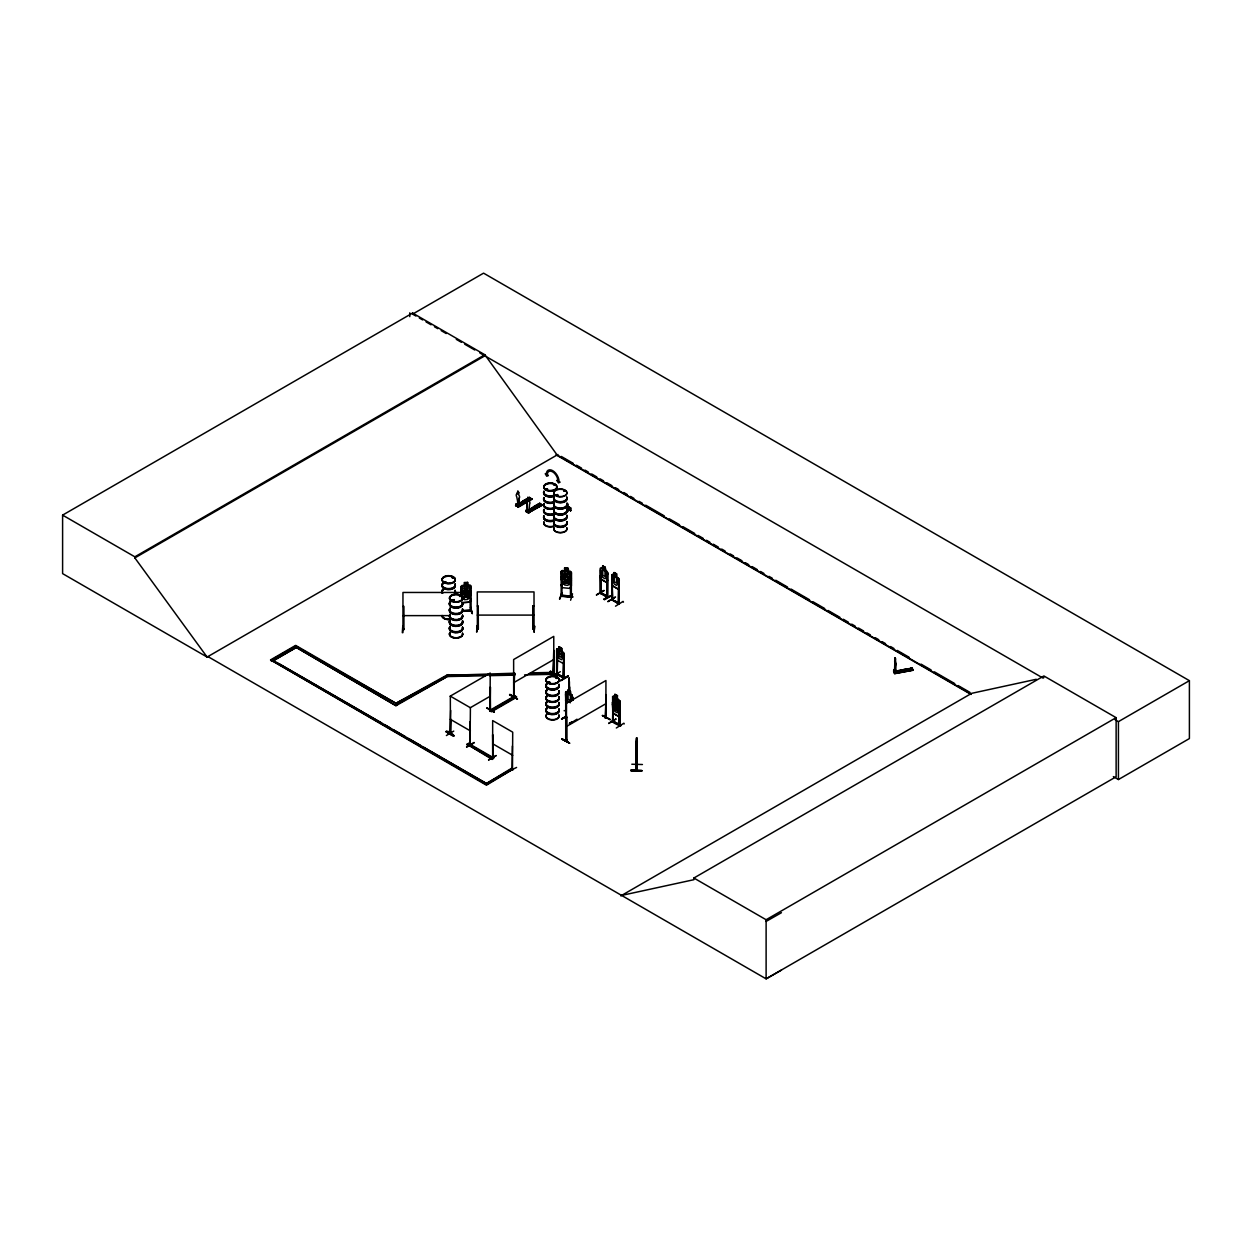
<?xml version="1.0" encoding="UTF-8"?>
<svg xmlns="http://www.w3.org/2000/svg" width="1252" height="1252" viewBox="0 0 1252 1252"><rect width="100%" height="100%" fill="white"/><g stroke="black" fill="none" stroke-linecap="round" stroke-linejoin="round"><path stroke-width="1.5" d="M569.081 689.476L569.159 691.386M636.845 750.746L636.908 747.288M636.845 764.283L637.346 763.626L636.532 770.59L636.673 737.788L636.188 744.627M631.008 770.684C664.092 771.232 608.582 769.73 641.619 771.075M631.039 769.964L641.65 770.356M636.673 746.067L636.423 751.544L636.188 749.948M569.144 691.48L569.206 690.196M519.095 498.139L518.735 505.385L519.095 498.139A2.363 1.362 60 0 0 518.735 494.9L518.735 492.208M529.08 498.186L529.08 500.878A2.363 1.362 60 0 1 529.533 504.055L529.08 511.364L527.186 510.55L528.297 510.065M893.615 670.274L895.571 670.133L893.615 670.274L894.507 673.388L894.82 661.854M894.664 661.338L895.164 657.816M894.977 660.32L895.211 657.723L895.931 663.967M894.304 670.915L895.102 670.305L895.759 672.089M895.837 664.749L896.056 663.388M894.57 670.509L895.039 670.43M636.173 753.328L636.673 737.788M517.217 504.65C516.575 503.617 519.095 507.06 516.716 496.778A2.363 1.362 60 0 1 517.076 493.945L517.796 491.222M517.076 493.945L518.015 491.316M516.919 504.619L519.455 505.651M528.297 510.143L527.499 510.487L527.17 502.694A2.363 1.362 60 0 1 527.515 499.845L527.765 497.232L528.97 498.249M527.702 510.503L528.109 509.783L527.515 510.675M631.039 770.387L641.619 771.044M631.806 764.236L642.433 764.518M636.548 741.747L636.047 745.66M636.313 748.946L636.548 737.788M636.548 747.35L636.611 770.465M637.284 741.356L636.752 764.988M636.83 750.699L636.251 755.472L636.063 753.235M636.673 740.746L636.83 739.275L636.094 770.528L636.72 769.197M637.205 764.534L636.595 769.73M894.898 660.524L894.679 661.87M896.056 664.389L895.618 672.121L895.133 670.493M446.385 735.534L453.725 731.105M496.199 755.598L488.687 759.964M905.352 669.93L904.21 670.055M445.681 582.211L444.507 581.632L446.15 582.008M452.269 577.36L453.052 577.72L452.254 578.017M452.348 577.516L452.755 577.845M453.584 600.506L451.518 600.506L453.24 600.803M451.941 600.131L453.287 600.084L452.88 600.835M460.141 595.733L459.421 596.14M525.762 501.348L524.322 501.457L525.198 500.784M534.667 507.42L534.948 506.637M546.451 489.391L547.547 488.89M546.999 488.812L545.888 489.36L546.498 488.718M547.061 489.751L547.187 488.671M553.65 485.025L554.526 485.322M556.232 495.025L557.876 495.103M557.469 495.213L555.951 494.806M563.682 490.815L564.855 490.815L563.854 490.581M564.026 490.909L564.433 490.33M550.066 682.387L549.033 681.683L548.141 682.684M549.033 682.528L548.204 682.027M549.659 682.496L549.205 681.745L549.487 682.669M556.874 678.349L556.044 678.349M516.873 504.431L517.921 504.274M527.89 509.846L527.217 510.393L528.031 510.315M445.978 731.622C449.437 729.024 462.066 742.921 445.978 731.622L453.553 735.91M446.338 731.309L453.96 735.722M509.861 694.312L517.483 699.039L509.533 694.891M561.084 577.078L562.195 576.108L570.192 576.937L571.413 578.064M561.084 584.715L562.148 587.658L570.239 588.44L571.413 585.717L571.428 572.446L567.985 571.131C570.959 566.28 559.597 568.095 567.985 568.283M564.542 576.358L562.93 577.235L562.93 582.556L564.652 585.013L567.86 585.341L569.582 583.244L569.582 577.923L567.97 576.702M562.148 587.658L561.256 571.381L564.574 570.693L562.962 571.632L562.962 576.953L564.668 579.41L567.86 579.77L569.582 577.673L569.582 572.352L567.86 571.225L568.001 568.22M562.211 570.505L561.131 571.397L561.178 596.296C585.67 598.487 565.341 595.216 561.084 595.123M562.101 572.947L561.084 573.056L562.101 572.947L561.898 596.375L562.07 595.248M561.131 579.034L562.179 581.992L570.239 582.884L571.413 580.177M559.487 599.004L561.991 592.603L559.941 598.988M571.303 572.54L570.223 571.319M570.442 573.87L571.381 573.979L570.442 573.87L570.458 597.314L570.568 596.14M570.615 600.224L572.524 593.808M517.749 503.82L516.888 504.227M517.858 504.243L515.761 504.306L515.949 505.667L530.034 498.093L516.434 505.949L515.589 505.479M556.592 656.924L557.343 660.211L563.243 663.497L563.995 661.103M563.243 663.497L564.089 661.166M607.658 580.208L606.735 582.603L600.929 579.253L600.256 575.936M619.145 586.844L618.222 589.238L612.431 585.889L611.743 582.571M619.865 708.601L618.957 710.933L613.355 707.599L612.619 704.422M619.943 708.663L619.02 711.058L613.214 707.709L612.541 704.391M460.767 594.324L461.847 597.094L469.985 596.562L471.175 593.651M469.985 596.562L471.159 593.589M469.985 602.118L461.847 602.697L470.001 602.181L471.065 599.192M470.001 602.181L471.19 599.27M570.13 588.393L571.303 585.701M596.437 595.091L603.965 590.396M603.949 590.756L596.5 594.731M607.924 601.727L615.514 597.016L607.987 601.367M566.373 716.113L561.866 718.711M608.738 723.515L615.921 719.039M560.333 671.698L552.914 676.19M557.297 651.353L556.608 650.962L557.547 651.197L557.265 674.562L557.14 673.67M563.603 654.639L563.243 677.958L563.65 676.956L564.37 678.208M564.355 677.395L557.375 673.952L563.259 677.316M476.605 632.119L477.122 625.515L477.137 631.665M607.658 572.555L607.533 597.423L607.658 572.555L606.782 571.053L600.96 567.782L600.178 568.345L600.209 593.245C605.655 593.573 615.123 601.805 600.459 592.963M601.226 592.603L600.459 592.118M600.741 593.558L600.584 592.196M607.846 596.39L606.938 596.249M612.463 599.63C621.728 606.61 621.289 602.462 611.696 599.88L612.541 574.371L619.067 579.238L619.051 604.106M612.729 599.238L611.946 598.753M612.729 600.084L611.962 576.483L612.463 600.24M618.3 603.652L618.644 580.349M613.433 720.98L612.744 720.557M620.194 724.908C596.249 712.388 637.91 734.11 612.494 721.637L613.323 696.175L619.943 701.01L619.865 725.863C609.959 721.011 613.057 723.672 613.433 712.2M619.865 701.057L619.943 725.91L619.114 725.518L620.116 724.783M490.565 709.618C488.922 712.544 491.05 708.037 489.485 709.868M606.265 717.099L605.452 717.506L606.015 716.864M444.131 581.867L444.241 582.305M452.003 600.397L453.099 600.037M524.244 501.113L525.402 500.675M460.173 595.78L459.969 596.562L459.969 595.717M535.543 507.483C533.117 507.67 536.685 505.511 535.731 507.592M557.766 495.15L556.17 495.401M549.597 682.59L548.767 682.966M556.749 678.396L556.467 677.598M556.968 678.271L556.232 678.146M567.187 510.174L568.001 509.22L570.552 510.597M477.153 628.958L478.342 629.161L478.233 605.796L477.278 606.015M893.552 671.432L912.113 668.318L913.068 670.289L912.113 668.114C907.872 667.05 913.146 673.373 910.235 668.427M894.617 673.607L912.974 670.289M894.382 672.872L894.632 673.639L913.068 670.102M912.113 668.114L893.646 671.635M450.454 732.53L451.127 732.545M450.047 733.531L450.689 710.432M493.069 757.976L492.662 734.658L492.772 757.804M512.068 769.338L512.365 746.051M464.257 591.101L460.783 592.306M450.157 733.375L450.877 732.999M490.502 710.432L489.563 710.667L490.502 710.463L490.236 687.113L489.751 710.87M514.056 696.91C513.868 694.86 513.852 696.159 514.65 695.877M513.68 696.707L513.633 659.538L553.76 636.376L553.807 674.296L524.588 674.922M553.008 673.2L554.104 672.872L553.274 673.357M553.008 674.045L553.76 650.445L554.088 673.795L528.485 674.108M565.857 740.01L566.765 739.869M565.701 692.372L565.747 740.965L566.859 740.668L566.749 717.521L565.497 716.254L566.327 716.739M605.185 717.349L605.937 716.911L605.686 718.304L605.937 694.594L605.639 718.288M471.159 610.835L470.877 609.724L463.365 610.522M453.287 600.929L452.911 599.865M611.743 575.059L612.572 574.48M563.337 654.796L564.276 655.031L563.995 678.396L556.608 674.124L556.67 649.24L557.5 648.802M566.373 740.558L566.514 694.234L565.575 693.984L566.327 717.584L565.622 692.278L566.405 691.714L572.117 695.11L573.025 700.369L572.148 695.032M565.622 692.278L566.436 691.84M612.541 696.738L613.355 696.3C616.673 699.805 614.153 689.836 615.014 697.348L613.777 697.583L613.777 702.904L615.014 705.893L617.314 707.223L618.551 705.658L618.551 700.337L617.314 698.679L617.471 695.721L614.92 694.344M613.214 713.233L618.942 716.473L619.865 714.25L618.926 716.66L613.073 713.343L612.291 702.435L613.167 701.824C614.748 704.782 617.048 694.14 617.205 704.281L618.535 705.893L618.535 711.214L617.283 712.779L614.951 711.465L613.715 708.491L613.715 703.17L614.951 702.92M403.066 628.614C404.146 628.52 402.362 630.179 404.036 629.099M478.123 628.05L477.278 628.379L478.342 628.567M477.278 628.958L478.311 628.081M533.978 628.347L532.976 628.363M534.009 628.911C531.662 630.022 535.746 627.174 532.945 628.567M464.367 591.116L462.63 592.196L462.63 597.517L464.367 599.677L467.591 599.442L469.328 597.032L469.328 591.711L467.591 590.897M516.247 505.605L529.972 498.077C525.511 495.776 533.587 502.475 527.968 498.077M529.831 497.764L515.558 505.432L518.469 507.107L532.053 499.251L529.346 497.279M532.022 499.266L529.346 497.482M539.534 503.617C535.934 503.273 544.463 507.764 538.313 504.04M539.972 503.852L526.591 511.677M539.69 503.241L542.398 505.229L527.968 512.616L541.913 504.947M528.594 512.835L530.003 510.926L530.003 511.943M542.006 505.01L528.485 512.897M613.089 701.871L619.865 706.597M617.283 704.234L618.973 705.095M514.322 673.216L513.633 696.769M489.939 710.807L490.502 687.27M553.274 674.202L554.026 650.586M487.075 707.912L494.227 711.981M550.176 671.479L558.173 675.548L550.598 671.228M450.736 733.046L451.049 719.337M563.259 677.911L563.603 662.371M560.489 680.509C584.23 665.908 544.526 690.228 568.392 676.346M566.499 717.365L566.749 717.521M606.015 717.709L605.17 718.147L606.203 694.75M602.368 715.628L610.35 719.712L602.775 715.393M566.076 717.912L565.998 741.121L566.749 740.683M469.797 721.778L470.126 745.175L470.063 721.621M466.558 746.771L474.085 742.467M466.62 747.225L474.117 742.874M488.53 759.933L496.042 755.535M516.591 767.445L508.891 771.232M208.02 656.627L207.206 657.112L62.6 573.619L62.6 515.12L412.597 313.047L484.853 354.754L557.109 454.977L970.801 693.827M412.597 313.047L412.597 314.127L483.569 273.155L1189.4 680.665L1189.4 738.57L1118.427 779.542L1113.357 776.6M62.6 515.12L134.856 556.827L484.853 354.754M781.436 970.112L766.114 978.845L207.926 656.58L207.096 657.05L134.856 557.907L484.853 355.834M207.096 657.05L557.923 454.507M518.735 492.818L517.905 491.379M515.761 504.306L517.139 503.507M523.054 500.894C529.768 503.914 520.143 501.395 524.432 500.111L526.951 501.551M528.172 501.05L525.668 499.595L527.045 498.797M515.777 505.448L529.361 497.607M517.405 506.058L517.53 504.306M515.965 504.415L518.078 506.45L519.658 504.963M531.85 498.719L517.984 506.825L518.078 505.651M531.865 498.922L517.655 506.653L531.396 498.765M527.17 502.694C526.591 515.574 529.267 510.174 526.982 509.893L526.982 511.583L527.092 509.83M526.294 511.63L526.106 510.284L527.483 509.486M526.106 510.284L527.687 509.595M533.399 506.872C540.113 509.877 530.488 507.373 534.776 506.074L537.28 507.529M536.012 505.37C542.726 508.39 533.086 505.871 537.39 504.572L539.894 506.231L537.39 504.572M528.923 509.674L539.69 503.445L542.194 504.9M529.252 509.861L539.69 503.445L540.332 504.071M529.408 509.955L540.175 503.727M509.861 770.011L486.449 783.517L511.52 768.321L512.991 769.166L486.449 785.207L270.604 659.867L295.675 645.39L397.432 704.14L448.623 675.798L514.854 674.39M526.294 510.393L528.422 512.428L530.003 510.926M270.604 660.587L295.675 646.11L313.861 656.611M528.266 512.772L542.194 504.697M295.472 647.926L272.075 661.432L297.147 646.955M568.079 504.681L567.297 503.116L568.173 511.27L567.281 511.661M567.187 504.666L568.001 506.559L570.63 507.889L570.63 510.753L570.63 507.889M602.635 565.904L605.185 567.281L606.265 571.882L606.265 577.203L605.029 578.768L602.728 577.438L601.492 574.449L602.728 565.857L602.728 568.705M600.475 569.848L600.976 593.605M602.728 566.045L605.185 567.281M605.185 570.13L605.029 567.375M606.891 573.854L607.83 574.105L606.891 573.854L606.938 597.094M614.137 572.54L612.979 581.085L614.216 584.074L616.516 585.404L617.752 583.839L616.688 573.917L614.137 572.54L614.216 575.341M616.594 573.964L614.216 572.68M395.976 704.986L397.432 704.14L396.008 703.28L447.199 674.938L448.623 675.798L395.976 705.705L295.675 647.081L395.976 705.705M618.191 577.735L619.145 579.191L619.067 604.043L611.743 599.865M619.333 580.74L618.394 580.49M600.976 592.994L607.455 596.547M604.027 599.066L611.962 595.436L604.074 599.145M611.962 595.404L604.074 599.458M604.434 599.739L611.931 595.373M450.125 696.206L490.236 673.044L490.017 710.948L491.488 711.793L516.56 697.317L515.088 695.752L490.017 710.228L491.488 711.073L516.56 696.597M615.514 606.187L623.073 601.398L623.465 602.087M559.143 649.647L559.143 646.799L561.616 648.223L561.616 651.071M556.67 649.24L557.469 648.677L564.089 653.513L564.276 678.193L556.796 673.92M559.143 646.799L557.907 655.391L559.143 658.395L561.444 659.726L562.68 658.145L561.616 648.223M563.134 652.042L564.089 653.513M470.173 707.787L490.236 696.206M513.633 682.7L553.76 659.538M490.017 710.948L513.43 697.442M467.059 744.22L468.514 743.375L493.585 757.851L492.13 759.432L467.059 744.22L492.13 758.696L493.585 757.851M467.059 744.956L468.514 743.375M568.001 689.883C574.308 693.952 565.247 686.565 568.095 692.872L566.859 693.123L566.859 698.428L568.095 701.433L570.396 702.763M565.544 699.978L566.389 703.201M565.826 703.687L605.937 680.525L605.89 717.756M561.491 718.914L566.327 716.441M561.804 719.086L566.593 716.598L565.826 716.097M572.399 721.809L569.441 723.124M612.76 698.303L613.245 722.044M617.471 695.721L615.014 694.484M572.508 721.809L569.457 723.5M569.801 723.766L577.015 719.196M565.826 726.849L605.937 703.687M617.392 698.616L619.771 701.042M619.177 702.309L620.116 702.544L619.177 702.309L619.224 725.534M270.604 659.867L486.449 784.488L512.991 769.166M613.433 721.825L612.917 720.62M619.098 725.424L619.443 702.153M616.313 728.007L623.872 723.218L624.247 723.906M620.804 895.9L971.63 693.342L1036.265 679.288M621.618 895.415L693.874 879.702L693.874 878.028L1043.871 675.955L1116.127 717.662L1116.127 776.772L766.114 978.845L766.114 919.735L1116.127 717.662M1043.871 677.629L1043.057 678.115L479.813 352.923M1115.078 719.697L1118.427 721.637L1189.4 680.665M766.114 921.425L781.436 912.692M396.008 703.28L435.242 682.277M438.654 680.384L445.493 676.612M561.272 595.138L561.272 595.983L571.491 597.141M571.35 596.547L561.178 595.42M566.201 741.043L566.827 740.026M557.531 495.401L556.655 495.416M445.853 582.43L444.21 582.055M549.722 682.684L548.846 682.512M470.142 610.616L469.985 610.068M567.219 505.902L567.203 504.9M477.388 628.081L477.388 629.24L477.278 591.93L534.009 591.93L534.056 629.224M556.686 494.759L557.203 495.182M450.391 733.75L450.344 696.159L470.408 707.74L470.063 744.783M492.772 756.959L492.662 758.164L492.662 720.589L512.71 732.17L512.491 769.197M611.837 575.012L611.946 599.583L619.333 603.871M618.566 603.464L618.644 588.064M894.992 663.059L894.585 670.634M893.944 671.776L894.116 670.055L894.241 672.371L896.448 671.948L896.448 672.95L895.493 669.976M903.553 669.695L905.431 669.194L906.385 671.166M907.105 669.131L908.983 668.615L909.938 670.602M893.709 671.745L912.317 668.834M910.533 669.382L894.57 672.246M403.927 629.693L403.927 606.328L402.956 606.531M550.254 671.354L557.813 675.673M486.731 708.037L494.305 712.341M602.431 715.518L609.927 719.462M452.801 600.944L451.878 600.803M548.877 682.043L549.675 682.403M464.257 588.252L467.716 587.939M467.732 590.85L471.19 591.617M461.894 591.273L469.969 590.694L471.081 591.664M461.612 588.08C460.079 587.157 463.052 595.154 461.644 597.94M470.048 587.532L471.049 587.673L470.048 587.532L470.204 610.929M461.91 596.922L469.907 596.468M470.689 607.611L472.317 613.746L470.595 607.204M470.877 609.724L470.095 610.053L470.955 610.068M463.365 611.132L470.987 610.569M463.397 611.336L471.049 610.835L471.175 585.999L469.938 584.997L461.863 585.529L460.767 586.687L460.799 596.187L460.877 586.64M556.983 673.999L556.874 650.805M468.029 674.922L448.545 675.329L514.775 673.2M530.347 672.872L553.728 672.387L553.807 674.296M499.188 674.265L514.775 673.92M447.199 674.938L448.623 676.518L485.635 675.736M489.532 675.657L514.854 675.125M568.924 679.883L569.159 678.036L569.269 685.908M569.269 682.888L569.206 684.875M569.723 687.019L569.754 691.448M568.924 687.52L569.081 690.979M571.35 597.392L571.319 572.477M533.055 605.796L534.009 606.015L533.055 605.796L533.164 629.24L533.055 606.015M403.801 629.459L402.956 629.693L402.956 592.462L459.703 592.462M534.15 632.135L534.62 625.937L534.15 631.65M477.278 615.092L534.009 615.092M402.956 615.624L450.235 615.624M553.76 672.762L553.087 673.999M904.773 670.602L905.525 669.836M557.109 494.524L557.531 494.618M564.636 573.666L567.97 573.854L564.527 573.572L564.527 576.421L562.226 576.28M567.845 576.859L570.13 577.094M562.273 570.599L570.176 571.397M905.165 669.726L905.65 670.556L904.586 670.556M471.754 613.292L470.549 607.189M534.181 625.922L534.244 632.057M557.171 674.499L557.547 651.197M600.522 593.01L600.475 575.638M612.009 598.8L612.228 600.193M607.423 597.407L600.256 593.229M546.31 507.545L546.451 507.608A6.589 3.803 0 0 0 553.634 507.842M467.591 585.326L469.328 586.155L469.328 591.476L467.591 593.871L464.351 594.074L462.614 591.914L462.614 586.593L464.351 585.529L464.226 582.524L467.7 582.368L467.591 585.326L467.575 582.399M614.873 700.118L617.205 701.433M412.597 314.127L415.961 316.067M419.326 318.008L422.691 319.949M426.04 321.889L431.079 324.8M434.444 326.741L437.809 328.681M441.173 330.622L446.213 333.533M456.291 339.355L461.331 342.265M464.695 344.206L474.774 350.012M561.303 456.448L573.119 463.271M576.499 465.228L581.57 468.154M584.934 470.095L588.315 472.051M591.695 473.992L596.766 476.918M600.146 478.874L603.511 480.831M606.891 482.771L611.962 485.698M615.342 487.654L618.707 489.595M623.778 492.521L627.158 494.477M630.538 496.418L633.903 498.374M638.974 501.301L642.354 503.241M645.735 505.198L664.311 515.918M669.366 518.844L679.507 524.698M682.872 526.638L694.703 533.462M698.068 535.418L703.139 538.344M706.519 540.285L709.9 542.241M713.28 544.197L718.335 547.108M721.715 549.065L725.096 551.021M730.151 553.932L733.531 555.888M736.912 557.844L741.982 560.771M745.363 562.711L748.727 564.668M752.108 566.608L757.178 569.535M760.559 571.491L763.923 573.432M768.994 576.358L772.374 578.314M775.755 580.255L787.571 587.078M790.951 589.035L809.528 599.755M812.892 601.711L824.724 608.535M828.088 610.475L839.92 617.314M843.285 619.255L848.355 622.181M851.736 624.138L855.116 626.078M858.496 628.034L863.551 630.961M866.932 632.902L870.312 634.858M875.367 637.784L878.747 639.725M882.128 641.681L885.508 643.622M890.579 646.548L893.944 648.505M897.324 650.445L909.14 657.284M920.971 664.108L931.097 669.945M934.477 671.901L954.744 683.592M958.109 685.548L969.94 692.372M555.998 454.82L971.051 694.453M568.001 506.559L570.474 507.999M568.001 509.22L570.63 510.753M525.668 499.392L528.172 500.847M606.75 582.43L601.085 579.144L600.334 575.967M618.253 589.066L612.572 585.779L611.837 582.603M559.065 646.846L561.538 648.27M615.89 719.071L608.785 723.187M450.344 719.321L470.408 730.902M492.662 743.751L512.71 755.332M470.189 745.065L493.585 758.587M512.991 769.886L511.52 768.321M317.194 658.536L328.9 665.297M332.25 667.222L397.432 704.14M693.874 878.028L766.114 919.735M278.601 663.513L381.563 722.967M384.943 724.908L390.014 727.835M393.378 729.791L405.194 736.614M408.575 738.555L420.39 745.378M423.771 747.334L486.23 783.392M396.008 704L397.432 704.86M567.046 509.548L567.187 506.09M528.813 513.07L525.903 511.411L526.779 511.912M907.105 668.928L908.06 670.9M903.553 669.491L904.507 671.463M896.448 671.948L896.369 672.606M893.944 670.086L894.131 670.869M895.383 658.129L895.603 659.272M529.158 498.468L529.189 500.816M448.545 674.609L448.623 676.518M569.05 687.317L569.144 689.195M564.261 710.886L564.261 710.51M568.987 686.299L569.05 689.586M402.878 632.667L402.784 626.047L402.299 632.667M1118.427 721.637L1118.427 779.542M636.313 743.625L636.173 770.575M612.619 696.832L612.76 721.465M607.157 573.713L606.829 597.063L606.813 596.14M601.148 576.03L601.226 593.448M571.632 701.183L570.552 691.26M569.41 681.573L569.441 691.777M569.065 691.777L569.159 678.036L569.034 691.229M564.683 567.954L564.668 570.865L564.574 567.845M529.799 510.816L529.799 511.63M516.763 503.852L516.638 505.62M514.572 673.357L513.883 696.973L513.899 673.748M487.92 784.362L273.531 660.587M409.764 312.828L409.764 316.662M134.856 556.827L134.856 557.907M455.149 590.881A6.729 3.881 0 0 1 455.149 592.9M442.144 592.9A6.729 3.881 0 0 1 442.817 589.942M455.055 591.273A6.636 3.834 0 0 1 455.055 593.245M442.238 593.245A6.636 3.834 0 0 1 442.895 590.349M455.149 584.496A6.729 3.881 0 0 1 447.762 589.348A6.729 3.881 0 0 1 442.817 583.557M455.055 590.193A6.636 3.834 0 0 1 454.398 593.104M442.895 593.104A6.636 3.834 0 0 1 442.895 589.269M455.055 584.872A6.636 3.834 0 0 1 447.778 589.661A6.636 3.834 0 0 1 442.895 583.948M455.149 590.553A6.729 3.881 0 0 1 455.149 592.572M442.144 592.572A6.729 3.881 0 0 1 442.817 589.614M455.149 584.168A6.729 3.881 0 0 1 447.762 589.019A6.729 3.881 0 0 1 442.817 583.229M455.055 583.808A6.636 3.834 0 0 1 447.778 588.596A6.636 3.834 0 0 1 442.895 582.884M450.36 619.333A6.651 3.834 0 0 1 442.003 615.624M450.344 619.145A6.589 3.803 0 0 1 442.05 615.468M442.003 615.827A6.651 3.834 0 0 0 450.36 619.537A6.636 3.834 0 0 0 455.212 625.311A6.636 3.834 0 0 0 462.489 620.507M462.567 609.38A6.729 3.881 0 0 1 455.196 614.231A6.729 3.881 0 0 1 450.25 608.441M462.473 609.755A6.62 3.819 0 0 1 455.212 614.544A6.62 3.819 0 0 1 450.329 608.848M462.661 615.749A6.589 3.803 0 0 1 454.366 619.427A6.589 3.803 0 0 1 450.36 613.84M462.489 615.108A6.651 3.834 0 0 1 455.196 619.912A6.604 3.819 0 0 1 450.344 614.247A6.651 3.834 0 0 0 455.196 619.912A6.604 3.819 0 0 0 462.457 615.17M462.567 602.979A6.729 3.881 0 0 1 455.196 607.846A6.729 3.881 0 0 1 450.25 602.055M451.315 601.242A6.729 3.881 0 0 1 454.335 600.24M462.473 608.691A6.62 3.819 0 0 1 455.212 613.464A6.62 3.819 0 0 1 450.329 607.768M462.489 603.37A6.636 3.834 0 0 1 455.212 608.159A6.636 3.834 0 0 1 450.329 602.447M451.377 601.649A6.636 3.834 0 0 1 454.351 600.663M462.567 609.051A6.729 3.881 0 0 1 455.196 613.903A6.729 3.881 0 0 1 450.25 608.112M462.567 602.65A6.729 3.881 0 0 1 455.196 607.517A6.729 3.881 0 0 1 450.25 601.711M451.315 600.913A6.729 3.881 0 0 1 454.335 599.911M462.489 602.29A6.636 3.834 0 0 1 455.212 607.095A6.636 3.834 0 0 1 450.329 601.367M451.377 600.584A6.636 3.834 0 0 1 454.351 599.583M462.567 627.596A6.729 3.881 0 0 1 455.196 632.448A6.729 3.881 0 0 1 450.25 626.657M462.473 627.972A6.62 3.819 0 0 1 455.212 632.761A6.62 3.819 0 0 1 450.329 627.064M462.661 633.966A6.589 3.803 0 0 1 454.366 637.644A6.589 3.803 0 0 1 450.36 632.057M462.661 616.688A6.589 3.803 0 0 1 454.366 620.366A6.589 3.803 0 0 1 450.36 614.795M462.489 633.105A6.651 3.834 0 0 1 455.196 637.91A6.651 3.834 0 0 1 450.313 632.182M462.489 633.324A6.636 3.834 0 0 1 455.212 638.129A6.636 3.834 0 0 1 450.329 632.401M462.567 621.195A6.729 3.881 0 0 1 455.196 626.063A6.729 3.881 0 0 1 450.25 620.256M462.473 626.908A6.62 3.819 0 0 1 455.212 631.681A6.62 3.819 0 0 1 450.329 625.984M462.489 621.587A6.636 3.834 0 0 1 455.212 626.376A6.636 3.834 0 0 1 450.329 620.663M462.567 627.268A6.729 3.881 0 0 1 455.196 632.119A6.729 3.881 0 0 1 450.25 626.329M462.567 620.867A6.729 3.881 0 0 1 455.196 625.734A6.729 3.881 0 0 1 450.25 619.928M566.78 497.967A6.636 3.834 0 0 1 560.364 502.788A6.636 3.834 0 0 1 553.947 497.967M566.765 496.903A6.62 3.819 0 0 1 560.364 501.708A6.62 3.819 0 0 1 553.963 496.903M566.78 504.368A6.636 3.834 0 0 1 560.364 509.188A6.636 3.834 0 0 1 553.947 504.368M566.859 503.977A6.729 3.881 0 0 1 560.364 508.86A6.729 3.881 0 0 1 553.869 503.977M566.859 503.648A6.729 3.881 0 0 1 560.364 508.531A6.729 3.881 0 0 1 553.869 503.648M566.78 503.288A6.636 3.834 0 0 1 560.364 508.109A6.636 3.834 0 0 1 553.947 503.288M566.859 497.592A6.729 3.881 0 0 1 560.364 502.475A6.729 3.881 0 0 1 553.869 497.592M566.859 497.263A6.729 3.881 0 0 1 560.364 502.146A6.729 3.881 0 0 1 553.869 497.263M566.78 509.72A6.636 3.834 0 0 1 560.364 514.556A6.636 3.834 0 0 1 553.947 509.72M566.749 510.315A6.604 3.819 0 0 1 560.364 515.12A6.604 3.819 0 0 1 553.979 510.315M566.78 527.702A6.651 3.834 0 0 1 560.364 532.538A6.651 3.834 0 0 1 553.947 527.702M566.78 509.987A6.651 3.834 0 0 1 560.364 514.807A6.651 3.834 0 0 1 553.947 509.987M566.765 516.184A6.62 3.819 0 0 1 560.364 521.004A6.62 3.819 0 0 1 553.963 516.184M566.78 515.12A6.636 3.834 0 0 1 560.364 519.94A6.636 3.834 0 0 1 553.947 515.12M566.78 522.585A6.636 3.834 0 0 1 560.364 527.405A6.636 3.834 0 0 1 553.947 522.585M566.859 522.194A6.729 3.881 0 0 1 560.364 527.076A6.729 3.881 0 0 1 553.869 522.194M566.859 521.865A6.729 3.881 0 0 1 560.364 526.748A6.729 3.881 0 0 1 553.869 521.865M566.78 521.505A6.636 3.834 0 0 1 560.364 526.325A6.636 3.834 0 0 1 553.947 521.505M566.859 515.808A6.729 3.881 0 0 1 560.364 520.691A6.729 3.881 0 0 1 553.869 515.808M566.859 515.48A6.729 3.881 0 0 1 560.364 520.362A6.729 3.881 0 0 1 553.869 515.48M566.78 527.937A6.636 3.834 0 0 1 560.364 532.773A6.636 3.834 0 0 1 553.947 527.937M546.326 507.576A6.589 3.803 0 0 1 543.963 503.57M553.65 496.496A6.636 3.834 0 0 1 546.295 496.215A6.636 3.834 0 0 1 543.931 492.177M553.65 495.416A6.636 3.834 0 0 1 546.295 495.135A6.636 3.834 0 0 1 543.931 491.113M553.65 502.881A6.636 3.834 0 0 1 546.295 502.6A6.636 3.834 0 0 1 543.931 498.578M553.697 502.553A6.729 3.881 0 0 1 546.232 502.271A6.729 3.881 0 0 1 543.837 498.186M553.697 502.224A6.729 3.881 0 0 1 546.232 501.942A6.729 3.881 0 0 1 543.837 497.858M553.65 501.802A6.636 3.834 0 0 1 546.295 501.536A6.636 3.834 0 0 1 543.931 497.498M553.697 496.168A6.729 3.881 0 0 1 546.232 495.886A6.729 3.881 0 0 1 543.837 491.801M553.697 495.839A6.729 3.881 0 0 1 546.232 495.557A6.729 3.881 0 0 1 543.837 491.473M553.65 508.265A6.636 3.834 0 0 1 546.295 507.983A6.636 3.834 0 0 1 543.931 503.961M553.634 508.797A6.589 3.803 0 0 1 546.326 508.515A6.589 3.803 0 0 1 543.963 504.509M553.634 526.059A6.589 3.803 0 0 1 546.326 525.793A6.589 3.803 0 0 1 543.963 521.787M553.666 508.515A6.651 3.834 0 0 1 546.295 508.234A6.651 3.834 0 0 1 543.916 504.196M553.65 514.713A6.636 3.834 0 0 1 546.295 514.431A6.636 3.834 0 0 1 543.931 510.393M553.65 513.633A6.636 3.834 0 0 1 546.295 513.351A6.636 3.834 0 0 1 543.931 509.329M553.65 521.098A6.636 3.834 0 0 1 546.295 520.816A6.636 3.834 0 0 1 543.931 516.794M553.697 520.769A6.729 3.881 0 0 1 546.232 520.488A6.729 3.881 0 0 1 543.837 516.403M553.697 520.441A6.729 3.881 0 0 1 546.232 520.159A6.729 3.881 0 0 1 543.837 516.074M553.65 520.018A6.636 3.834 0 0 1 546.295 519.752A6.636 3.834 0 0 1 543.931 515.714M553.697 514.384A6.729 3.881 0 0 1 546.232 514.102A6.729 3.881 0 0 1 543.837 510.018M553.697 514.056A6.729 3.881 0 0 1 546.232 513.774A6.729 3.881 0 0 1 543.837 509.689M553.65 526.466A6.636 3.834 0 0 1 546.295 526.184A6.636 3.834 0 0 1 543.931 522.147M559.049 691.26A6.729 3.881 0 0 1 551.678 696.112A6.729 3.881 0 0 1 546.733 690.322M558.955 691.652A6.62 3.819 0 0 1 551.694 696.425A6.62 3.819 0 0 1 546.827 690.728M558.971 696.769A6.651 3.834 0 0 1 551.694 701.574A6.651 3.834 0 0 1 546.795 695.846M558.971 697.004A6.651 3.834 0 0 1 551.694 701.793A6.651 3.834 0 0 1 546.795 696.081M559.049 684.875A6.729 3.881 0 0 1 551.678 689.727A6.729 3.881 0 0 1 546.733 683.936M558.955 690.572A6.62 3.819 0 0 1 551.694 695.361A6.62 3.819 0 0 1 546.827 689.649M558.955 685.251A6.62 3.819 0 0 1 551.694 690.04A6.62 3.819 0 0 1 546.827 684.343M559.049 690.932A6.729 3.881 0 0 1 551.678 695.783A6.729 3.881 0 0 1 546.733 689.993M559.049 684.547A6.729 3.881 0 0 1 551.678 689.398A6.729 3.881 0 0 1 546.733 683.608M558.971 684.187A6.636 3.834 0 0 1 551.694 688.976A6.636 3.834 0 0 1 546.811 683.263M559.049 709.477A6.729 3.881 0 0 1 551.678 714.329A6.729 3.881 0 0 1 546.733 708.538M558.955 709.868A6.62 3.819 0 0 1 551.694 714.642A6.62 3.819 0 0 1 546.827 708.945M558.94 714.845A6.604 3.819 0 0 1 551.694 719.618A6.604 3.819 0 0 1 546.827 713.922M558.94 697.599A6.604 3.819 0 0 1 551.694 702.372A6.604 3.819 0 0 1 546.827 696.675M558.971 715.236A6.636 3.834 0 0 1 551.694 720.025A6.636 3.834 0 0 1 546.811 714.313M558.971 697.254A6.651 3.834 0 0 1 551.694 702.059A6.651 3.834 0 0 1 546.795 696.331M559.049 703.092A6.729 3.881 0 0 1 551.678 707.943A6.729 3.881 0 0 1 546.733 702.153M558.955 708.788A6.62 3.819 0 0 1 551.694 713.577A6.62 3.819 0 0 1 546.827 707.865M558.971 703.467A6.636 3.834 0 0 1 551.694 708.256A6.636 3.834 0 0 1 546.811 702.544M559.049 709.148A6.729 3.881 0 0 1 551.678 714A6.729 3.881 0 0 1 546.733 708.209M559.049 702.763A6.729 3.881 0 0 1 551.678 707.615A6.729 3.881 0 0 1 546.733 701.824M558.971 702.403A6.636 3.834 0 0 1 551.694 707.192A6.636 3.834 0 0 1 546.811 701.48M618.191 712.372L616.015 708.476C615.029 712.357 612.087 709.274 615.483 707.552L613.934 703.405L615.984 707.177C616.892 703.405 619.865 706.597 616.516 708.147L618.191 712.372M469.03 598.362L467.841 598.456L466.01 595.921L463.005 598.91L465.274 595.342L463.099 592.243L465.947 594.653L468.905 591.836L466.699 595.263L469.03 598.362M509.861 694.641L517.405 699.007L509.846 694.688M561.678 739.071L569.66 743.203L561.71 739.056M562.038 738.79L569.597 743.156L562.023 738.852M569.237 584.512L566.248 581.538C564.808 585.873 561.099 583.933 565.513 580.834L563.369 577.36L566.186 580.255L569.112 577.955L566.937 581.006L569.237 584.512M572.524 697.693L573.197 698.084L572.524 697.693M548.313 475.463L546.764 476.276L545.246 473.725L546.295 474.32A8.936 5.211 59.6 0 1 552.664 470.642A8.936 5.211 59.6 0 1 559.049 481.55L560.098 482.145L558.47 482.912L556.827 480.298L557.891 480.893A7.465 4.351 59.6 0 0 552.57 471.785A7.465 4.351 59.6 0 0 547.249 474.852L548.313 475.463M467.012 588.55L464.946 588.706L464.946 589.661L467.012 589.504L467.012 588.55M467.591 591.836L464.367 592.071L464.367 597.392L467.591 597.157L467.591 591.836M467.012 582.978L464.93 583.119L464.93 584.074L467.012 583.933L467.012 582.978M467.591 586.265L464.351 586.484L464.351 591.805L467.591 591.586L467.591 586.265M567.281 574.355L565.231 574.136L565.231 575.091L567.281 575.31L567.281 574.355M567.86 577.735L564.652 577.407L564.652 582.728L567.86 583.056L567.86 577.735M567.297 568.784L565.247 568.549L565.247 569.503L567.297 569.723L567.297 568.784M567.86 572.164L564.668 571.82L564.668 577.141L567.86 577.485L567.86 572.164M616.86 701.621L615.374 700.776L616.86 702.575L616.86 701.621M617.283 705.189L614.951 703.874L614.951 709.195L617.283 710.51L617.283 705.189M570.067 508.234L569.237 507.749L570.067 509.94L570.067 508.234M604.622 567.61L603.135 566.749L604.622 568.564L604.622 567.61M616.109 574.245L614.622 573.385L616.109 575.2L616.109 574.245M605.029 571.178L602.728 569.848L602.728 575.153L605.029 576.483L605.029 571.178M616.516 577.814L614.216 576.483L614.216 581.789L616.516 583.119L616.516 577.814M561.037 648.552L559.55 647.707L561.037 649.506L561.037 648.552M561.444 652.12L559.143 650.79L559.143 656.111L561.444 657.441L561.444 652.12M563.995 656.251L556.592 651.979L563.979 656.267M616.892 696.065L615.421 695.204L616.892 697.004L616.892 696.065M617.314 699.618L615.014 698.287L615.014 703.608L617.314 704.939L617.314 699.618M569.973 691.589L568.502 690.744L569.973 692.544L569.973 691.589M570.396 695.157L568.095 693.827L568.095 699.148L570.396 700.478L570.396 695.157M445.321 582.775A6.651 3.834 0 0 0 455.29 579.457A6.651 3.834 0 0 0 445.321 576.123A6.651 3.834 0 0 0 445.321 582.775M445.336 583.291A6.604 3.819 0 0 0 455.258 579.989A6.604 3.819 0 0 0 445.336 576.687A6.604 3.819 0 0 0 445.336 583.291M445.321 582.978A6.651 3.834 0 0 0 455.29 579.66A6.651 3.834 0 0 0 445.321 576.327A6.651 3.834 0 0 0 445.321 582.978M452.77 601.242A6.604 3.819 0 0 0 462.677 597.94A6.604 3.819 0 0 0 452.77 594.637A6.604 3.819 0 0 0 452.77 601.242M451.409 601.163A6.589 3.803 0 0 0 462.442 599.458A6.589 3.803 0 0 0 454.366 594.794A6.589 3.803 0 0 0 451.409 601.163M452.755 601.476A6.651 3.834 0 0 0 462.724 598.159A6.651 3.834 0 0 0 452.755 594.841A6.651 3.834 0 0 0 452.755 601.476M557.046 496.089A6.651 3.834 0 0 0 567.015 492.756A6.651 3.834 0 0 0 557.046 489.438A6.651 3.834 0 0 0 557.046 496.089M557.062 496.387A6.604 3.819 0 0 0 566.968 493.085A6.604 3.819 0 0 0 557.062 489.782A6.604 3.819 0 0 0 557.062 496.387M560.364 514.149A6.589 3.803 0 0 0 566.733 509.361A6.651 3.834 0 0 1 560.364 514.322A6.651 3.834 0 0 1 553.947 509.486A6.589 3.803 0 0 0 560.364 514.149M547.03 490.048A6.604 3.819 0 0 0 556.937 486.746A6.604 3.819 0 0 0 547.03 483.444A6.604 3.819 0 0 0 547.03 490.048M547.03 490.596A6.604 3.819 0 0 0 556.937 487.294A6.604 3.819 0 0 0 547.03 483.992A6.604 3.819 0 0 0 547.03 490.596M547.014 490.299A6.651 3.834 0 0 0 556.983 486.965A6.651 3.834 0 0 0 547.014 483.648A6.651 3.834 0 0 0 547.014 490.299M549.237 683.154A6.651 3.834 0 0 0 559.206 679.836A6.651 3.834 0 0 0 549.237 676.503A6.651 3.834 0 0 0 549.237 683.154M549.252 683.67A6.604 3.819 0 0 0 559.159 680.368A6.604 3.819 0 0 0 549.252 677.066A6.604 3.819 0 0 0 549.252 683.67M549.237 683.373A6.651 3.834 0 0 0 559.206 680.039A6.651 3.834 0 0 0 549.237 676.722A6.651 3.834 0 0 0 549.237 683.373"/></g></svg>
